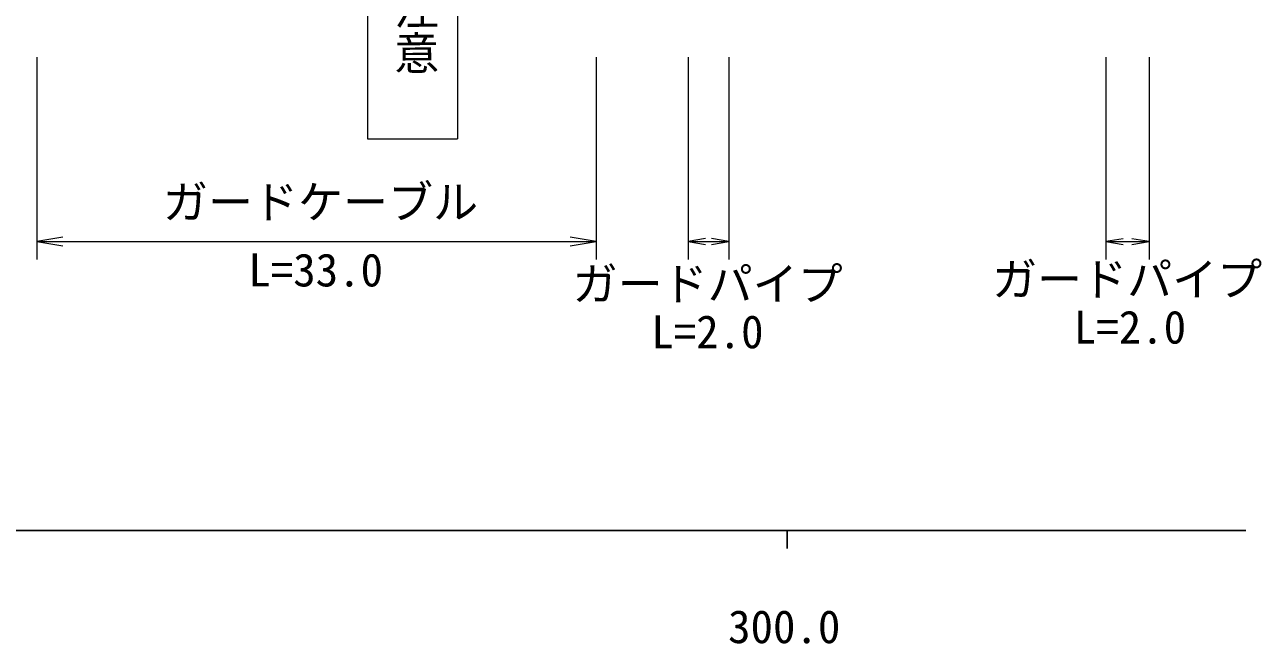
# Model space of a CAD drawing. Units: millimetres, scale not verified. Extents: x 40000 to 680000, y 20000 to 380000.
# Drawn here: x 325644 to 393026, y 198715 to 233083 of the extents above; entities that cross this region are included whole.
import ezdxf
from ezdxf.enums import TextEntityAlignment as Align

# ---------------------------------------------------------------- set-up
doc = ezdxf.new("R2010")
doc.units = ezdxf.units.MM
doc.header["$LTSCALE"] = 1000
doc.layers.add('M-TTL-BAND', color=7, linetype='Continuous', lineweight=25)
doc.layers.add('M-TTL-TXT', color=7, linetype='Continuous', lineweight=13)
doc.styles.add('@ＭＳ ゴシック', font='')
doc.styles.add('ＭＳ ゴシック', font='')
doc.styles.get('@ＭＳ ゴシック').set_extended_font_data('@MS Gothic')
doc.styles.get('ＭＳ ゴシック').set_extended_font_data('MS Gothic')

# ---------------------------------------------------------------- blocks, each defined once
blk = doc.blocks.new('open_arrow')
at = {"color": 0, "linetype": 'Continuous', "lineweight": -2}
blk.add_lwpolyline([(7.5, 1.25), (0, 0), (7.5, -1.25)], dxfattribs=at)

msp = doc.modelspace()

# ---------------------------------------------------------------- linework, layer by layer
at = {"layer": 'M-TTL-BAND'}
for p, q in [((40000, 205000), (579000, 205000)), ((368000, 205000), (368000, 204000))]:
    msp.add_line(p, q, dxfattribs=at)
at = {"layer": 'M-TTL-TXT'}
for p, q in [((344700, 247725), (344699, 226725)), ((349700, 247725), (349699, 226725)), ((326344, 231267), (326343, 220029)), ((357407, 231266), (357406, 220028)), ((362506, 231265), (362505, 220028)), ((364775, 231265), (364774, 220028)), ((385700, 231264), (385700, 220027)), ((388114, 231264), (388114, 220027)), ((344699, 226725), (349699, 226725)), ((326344, 221029), (357406, 221028)), ((362505, 221028), (364774, 221028)), ((385700, 221027), (388114, 221027))]:
    msp.add_line(p, q, dxfattribs=at)

# ---------------------------------------------------------------- block references
for p, xscale, yscale in [((326344, 221029), 193, 193), ((362505, 221028), 129, 129), ((385700, 221027), 129, 129)]:
    msp.add_blockref('open_arrow', p, dxfattribs=dict(at, xscale=xscale, yscale=yscale))
at = {"layer": 'M-TTL-TXT', "rotation": 180}
for p, xscale, yscale in [((357406, 221028), 193, 193), ((364774, 221028), 129, 129), ((388114, 221027), 129, 129)]:
    msp.add_blockref('open_arrow', p, dxfattribs=dict(at, xscale=xscale, yscale=yscale))

# ---------------------------------------------------------------- texts
at = {"layer": 'M-TTL-BAND', "style": 'ＭＳ ゴシック'}
msp.add_text('300.0', height=1833, dxfattribs=at).set_placement((367844, 198195), align=Align.BOTTOM_CENTER)
at = {"layer": 'M-TTL-TXT'}
for s, rotation, style, p in [('橋上凍結注意', 270.404, '@ＭＳ ゴシック', (345837, 245254)), ('ガードケーブル', 359.997, 'ＭＳ ゴシック', (333343, 221756)), ('L=33.0', 359.997, 'ＭＳ ゴシック', (338086, 217987)), ('ガードパイプ', 359.997, 'ＭＳ ゴシック', (356090, 217216)), ('ガードパイプ', 359.997, 'ＭＳ ゴシック', (379385, 217471)), ('L=2.0', 359.997, 'ＭＳ ゴシック', (383926, 214816)), ('L=2.0', 359.997, 'ＭＳ ゴシック', (360460, 214560))]:
    msp.add_text(s, height=1833, rotation=rotation, dxfattribs=dict(at, style=style)).set_placement(p, align=Align.BOTTOM_LEFT)

doc.saveas('drawing.dxf')
